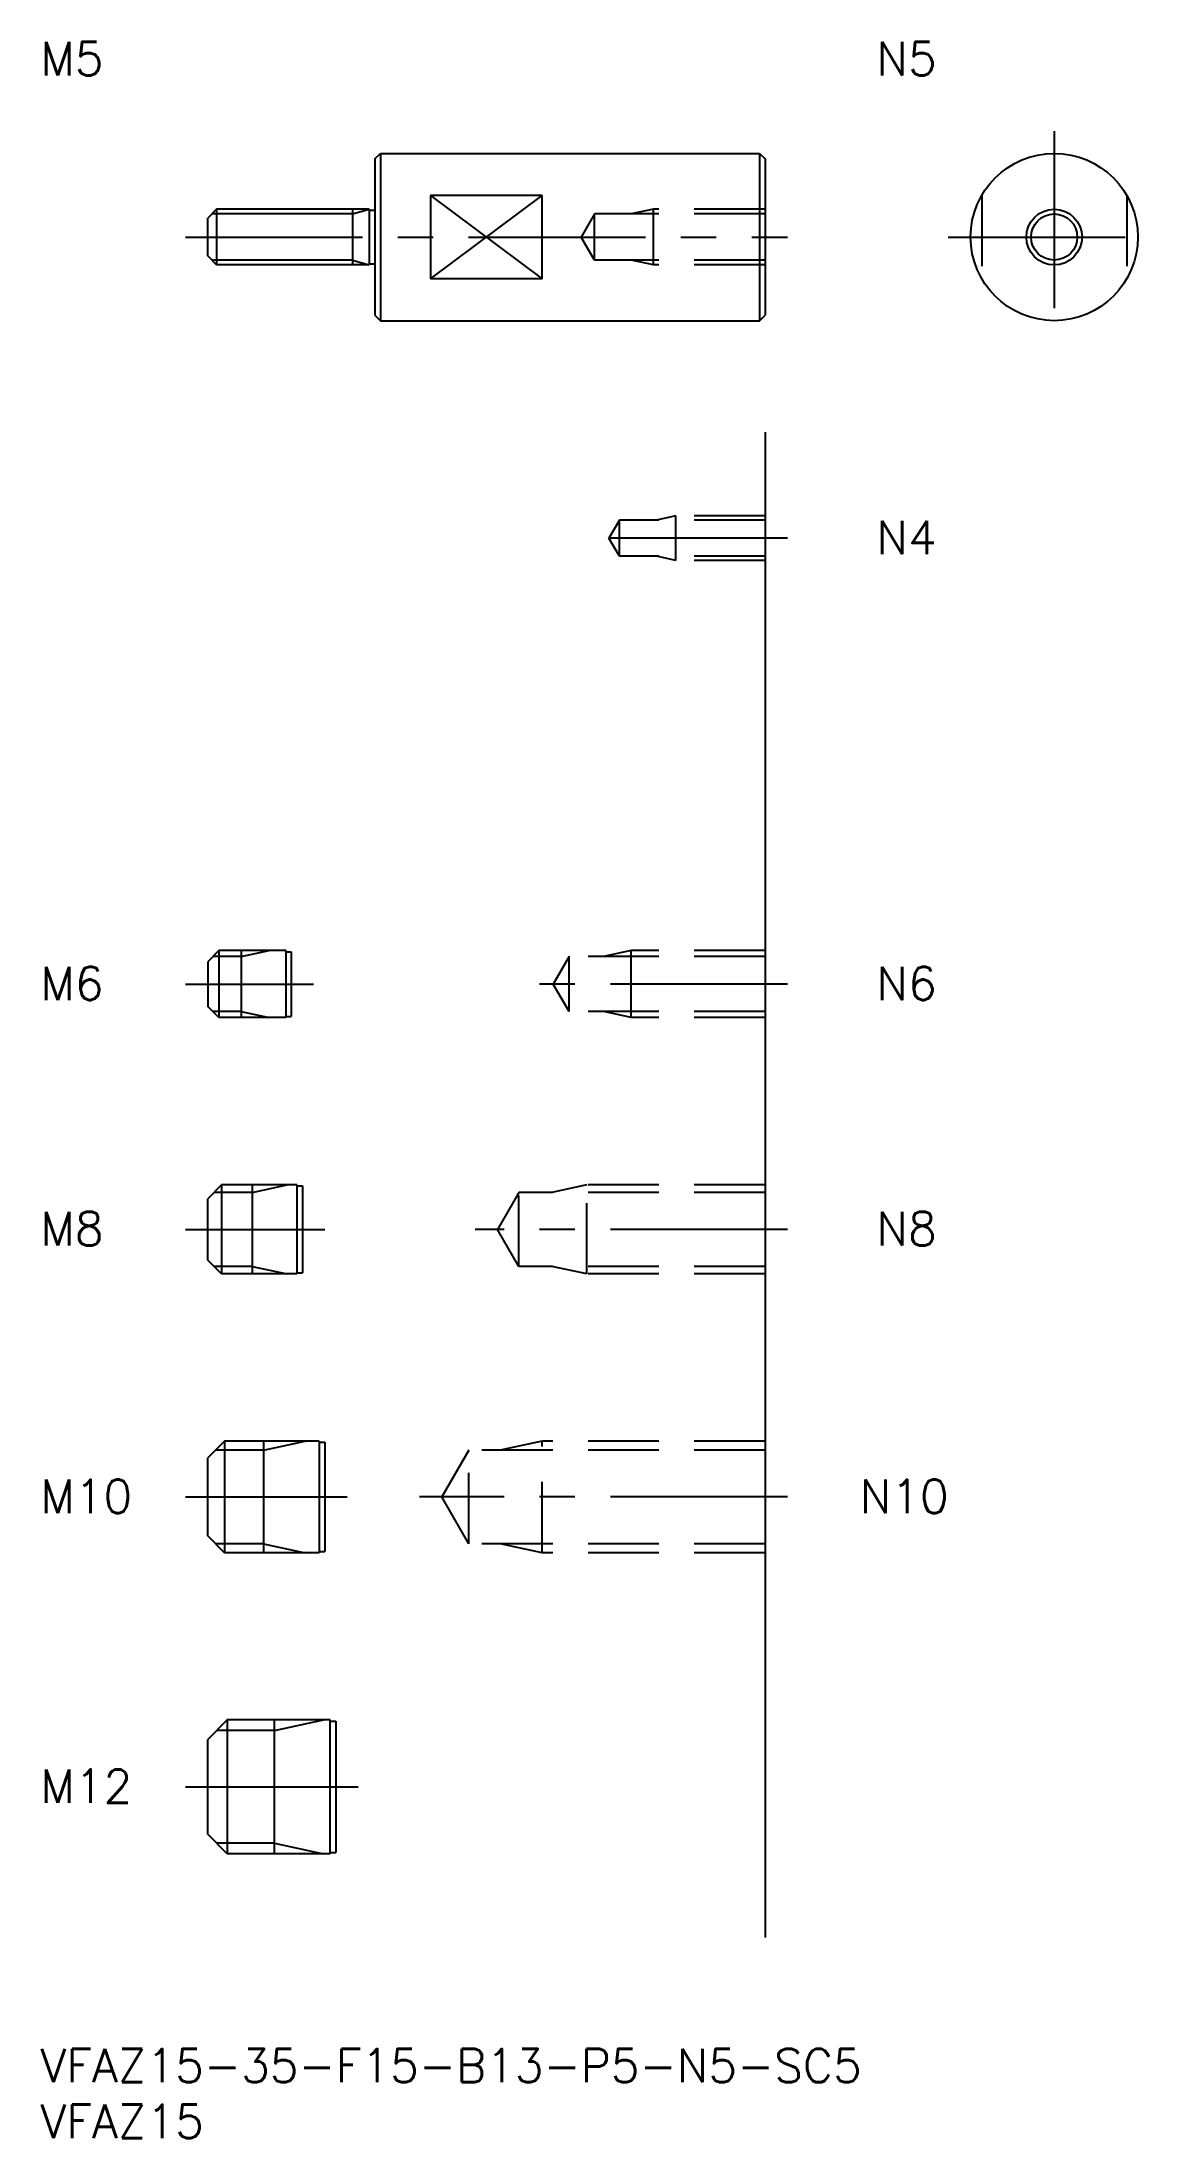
# Model space of a CAD drawing. Extents: x 0 to 100, y -8 to 180.
import ezdxf

# ---------------------------------------------------------------- set-up
doc = ezdxf.new("R2010")
doc.units = 0
doc.header["$LTSCALE"] = 0.5
doc.linetypes.add('CENTER', pattern=[50.8, 31.75, -6.35, 6.35, -6.35])
doc.linetypes.add('DASHED', pattern=[19.05, 12.7, -6.35])
for name, color, linetype in [('MSM_CENTER', 1, 'CENTER'), ('MSM_CONTINUOUS', 7, 'CONTINUOUS'), ('MSM_DASHED', 4, 'DASHED'), ('MSM_NARROW', 5, 'CONTINUOUS'), ('MSM_PART_NUMBER', 7, 'CONTINUOUS')]:
    doc.layers.add(name, color=color, linetype=linetype)
doc.styles.get("Standard").update_dxf_attribs({"font": 'txt.shx', "height": 1, "bigfont": 'bigfont.shx'})

# ---------------------------------------------------------------- blocks, each defined once
blk = doc.blocks.new('*U12')
at = {"layer": 'MSM_PART_NUMBER'}
blk.add_text('VFAZ15-35-F15-B13-P5-N5-SC5', height=3, dxfattribs=at).set_placement((0, -3))
blk = doc.blocks.new('*U13')
at = {"layer": 'MSM_PART_NUMBER'}
blk.add_text('VFAZ15', height=3, dxfattribs=at).set_placement((0, -8))
blk = doc.blocks.new('*U14')
at = {"layer": 'MSM_PART_NUMBER'}
blk.add_text('M12', height=3, dxfattribs=at).set_placement((0, 22.06))
blk = doc.blocks.new('*U15')
at = {"layer": 'MSM_PART_NUMBER'}
blk.add_text('M10', height=3, dxfattribs=at).set_placement((0, 48.06))
blk = doc.blocks.new('*U16')
at = {"layer": 'MSM_PART_NUMBER'}
blk.add_text('M8', height=3, dxfattribs=at).set_placement((0, 72.06))
blk = doc.blocks.new('*U17')
at = {"layer": 'MSM_PART_NUMBER'}
blk.add_text('M6', height=3, dxfattribs=at).set_placement((0, 94.06))
blk = doc.blocks.new('*U18')
at = {"layer": 'MSM_PART_NUMBER'}
blk.add_text('N10', height=3, dxfattribs=at).set_placement((73.5, 48.06))
blk = doc.blocks.new('*U19')
at = {"layer": 'MSM_PART_NUMBER'}
blk.add_text('N8', height=3, dxfattribs=at).set_placement((75, 72.06))
blk = doc.blocks.new('*U20')
at = {"layer": 'MSM_PART_NUMBER'}
blk.add_text('N6', height=3, dxfattribs=at).set_placement((75, 94.06))
blk = doc.blocks.new('*U21')
at = {"layer": 'MSM_PART_NUMBER'}
blk.add_text('N4', height=3, dxfattribs=at).set_placement((75, 134.06))
blk = doc.blocks.new('*U22')
at = {"layer": 'MSM_PART_NUMBER'}
blk.add_text('M5', height=3, dxfattribs=at).set_placement((0, 177))
blk = doc.blocks.new('*U23')
at = {"layer": 'MSM_PART_NUMBER'}
blk.add_text('N5', height=3, rotation=360, dxfattribs=at).set_placement((75, 177))

msp = doc.modelspace()

# ---------------------------------------------------------------- linework, layer by layer
at = {"layer": 'MSM_CENTER'}
for p, q in [((90.94, 172), (90.94, 153)), ((13, 162.5), (67, 162.5)), ((81.44, 162.5), (100.44, 162.5)), ((67, 135.5), (49, 135.5)), ((13, 95.5), (24.5, 95.5)), ((67, 95.5), (44, 95.5)), ((13, 73.5), (25.5, 73.5)), ((67, 73.5), (39, 73.5)), ((13, 49.5), (27.5, 49.5)), ((67, 49.5), (34, 49.5)), ((13, 23.5), (28.5, 23.5))]:
    msp.add_line(p, q, dxfattribs=at)
at = {"layer": 'MSM_CONTINUOUS'}
for p, q in [((30, 169.5), (30.5, 170)), ((30, 169.5), (30, 155.5)), ((30.5, 170), (64.5, 170)), ((30.5, 170), (30.5, 155)), ((64.5, 170), (64.5, 155)), ((64.5, 170), (65, 169.5)), ((65, 169.5), (65, 155.5)), ((45, 166.24), (35, 166.24)), ((35, 166.24), (35, 158.76)), ((45, 158.76), (45, 166.24)), ((15.8, 165), (15, 164.2)), ((15, 160.8), (15, 164.2)), ((29.5, 165), (15.8, 165)), ((15.8, 165), (15.8, 160)), ((28, 165), (28, 160)), ((29.5, 165), (29.5, 160)), ((29.5, 164.9), (30, 164.9)), ((15.8, 160), (15, 160.8)), ((29.5, 160), (15.8, 160)), ((29.5, 160.1), (30, 160.1)), ((45, 158.76), (35, 158.76)), ((30, 155.5), (30.5, 155)), ((30.5, 155), (64.5, 155)), ((64.5, 155), (65, 155.5)), ((65, 145), (65, 10)), ((16, 98.5), (15, 97.5)), ((22, 98.5), (16, 98.5)), ((16, 98.5), (16, 92.5)), ((18, 98.5), (18, 92.5)), ((22, 98.5), (22, 92.5)), ((22, 98.4), (22.5, 98.4)), ((22.5, 98.4), (22.5, 92.6)), ((15, 97.5), (15, 93.5)), ((16, 92.5), (15, 93.5)), ((22, 92.5), (16, 92.5)), ((22, 92.6), (22.5, 92.6)), ((16.25, 77.5), (15, 76.25)), ((23, 77.5), (16.25, 77.5)), ((16.25, 77.5), (16.25, 69.5)), ((19, 77.5), (19, 69.5)), ((23, 77.5), (23, 69.5)), ((23, 77.4), (23.5, 77.4)), ((23.5, 77.4), (23.5, 69.6)), ((15, 70.75), (15, 76.25)), ((16.25, 69.5), (15, 70.75)), ((23, 69.6), (23.5, 69.6)), ((23, 69.5), (16.25, 69.5)), ((16.5, 54.5), (15, 53)), ((15, 46), (15, 53)), ((25, 54.5), (16.5, 54.5)), ((16.5, 54.5), (16.5, 44.5)), ((20, 54.5), (20, 44.5)), ((25, 54.5), (25, 44.5)), ((25, 54.4), (25.5, 54.4)), ((25.5, 54.4), (25.5, 44.6)), ((16.5, 44.5), (15, 46)), ((25, 44.5), (16.5, 44.5)), ((25, 44.6), (25.5, 44.6)), ((16.75, 29.5), (15, 27.75)), ((26, 29.5), (16.75, 29.5)), ((16.75, 29.5), (16.75, 17.5)), ((21, 17.5), (21, 29.5)), ((26, 17.5), (26, 29.5)), ((26, 29.4), (26.5, 29.4)), ((26.5, 29.4), (26.5, 17.6)), ((15, 19.25), (15, 27.75)), ((16.75, 17.5), (15, 19.25)), ((26, 17.5), (16.75, 17.5)), ((26, 17.6), (26.5, 17.6))]:
    msp.add_line(p, q, dxfattribs=at)
for radius in [7.5, 2.07]:
    msp.add_circle((90.94, 162.5), radius, dxfattribs=at)
at = {"layer": 'MSM_DASHED'}
for p, q in [((84.44, 166.24), (84.44, 158.76)), ((97.44, 166.24), (97.44, 158.76)), ((49.69, 164.57), (48.5, 162.5)), ((65, 164.57), (49.69, 164.57)), ((49.69, 160.43), (49.69, 164.57)), ((55, 165), (53, 164.57)), ((65, 165), (55, 165)), ((55, 160), (55, 165)), ((49.69, 160.43), (48.5, 162.5)), ((65, 160.43), (49.69, 160.43)), ((55, 160), (53, 160.43)), ((65, 160), (55, 160)), ((57, 137.5), (55.25, 137.12)), ((65, 137.5), (57, 137.5)), ((57, 133.5), (57, 137.5)), ((51.94, 137.12), (51, 135.5)), ((51.94, 133.88), (51, 135.5)), ((65, 137.12), (51.94, 137.12)), ((51.94, 133.88), (51.94, 137.12)), ((65, 133.88), (51.94, 133.88)), ((57, 133.5), (55.25, 133.88)), ((65, 133.5), (57, 133.5)), ((47.42, 97.96), (46, 95.5)), ((65, 97.96), (47.42, 97.96)), ((47.42, 93.04), (47.42, 97.96)), ((53, 98.5), (50.5, 97.96)), ((65, 98.5), (53, 98.5)), ((53, 92.5), (53, 98.5)), ((47.42, 93.04), (46, 95.5)), ((65, 93.04), (47.42, 93.04)), ((53, 92.5), (50.5, 93.04)), ((65, 92.5), (53, 92.5)), ((49, 77.5), (45.88, 76.82)), ((49, 69.5), (49, 77.5)), ((65, 77.5), (49, 77.5)), ((42.92, 76.82), (41, 73.5)), ((42.92, 70.18), (42.92, 76.82)), ((65, 76.82), (42.92, 76.82)), ((42.92, 70.18), (41, 73.5)), ((65, 70.18), (42.92, 70.18)), ((49, 69.5), (45.88, 70.18)), ((65, 69.5), (49, 69.5)), ((38.42, 53.69), (36, 49.5)), ((38.42, 45.31), (38.42, 53.69)), ((65, 53.69), (38.42, 53.69)), ((45, 54.5), (41.25, 53.69)), ((45, 44.5), (45, 54.5)), ((65, 54.5), (45, 54.5)), ((38.42, 45.31), (36, 49.5)), ((65, 45.31), (38.42, 45.31)), ((45, 44.5), (41.25, 45.31)), ((65, 44.5), (45, 44.5))]:
    msp.add_line(p, q, dxfattribs=at)
at = {"layer": 'MSM_NARROW'}
for p, q in [((35, 158.76), (45, 166.24)), ((35, 166.24), (45, 158.76)), ((28, 164.57), (15.37, 164.57)), ((28, 164.57), (29.5, 165)), ((28, 160.43), (15.37, 160.43)), ((28, 160.43), (29.5, 160)), ((18, 97.96), (15.46, 97.96)), ((18, 97.96), (20.5, 98.5)), ((18, 93.04), (15.46, 93.04)), ((18, 93.04), (20.5, 92.5)), ((19, 76.82), (22.12, 77.5)), ((19, 76.82), (15.57, 76.82)), ((19, 70.18), (15.57, 70.18)), ((19, 70.18), (22.12, 69.5)), ((20, 53.69), (15.69, 53.69)), ((20, 53.69), (23.75, 54.5)), ((20, 45.31), (15.69, 45.31)), ((20, 45.31), (23.75, 44.5)), ((21, 28.55), (15.8, 28.55)), ((21, 28.55), (25.38, 29.5)), ((21, 18.45), (15.8, 18.45)), ((21, 18.45), (25.38, 17.5))]:
    msp.add_line(p, q, dxfattribs=at)
msp.add_circle((90.94, 162.5), 2.5, dxfattribs=at)

# ---------------------------------------------------------------- block references
at = {"layer": 'MSM_CONTINUOUS'}
for name in ['*U22', '*U23', '*U21', '*U17', '*U20', '*U16', '*U19', '*U15', '*U18', '*U14', '*U12', '*U13']:
    msp.add_blockref(name, (0, 0), dxfattribs=at)

doc.saveas('drawing.dxf')
